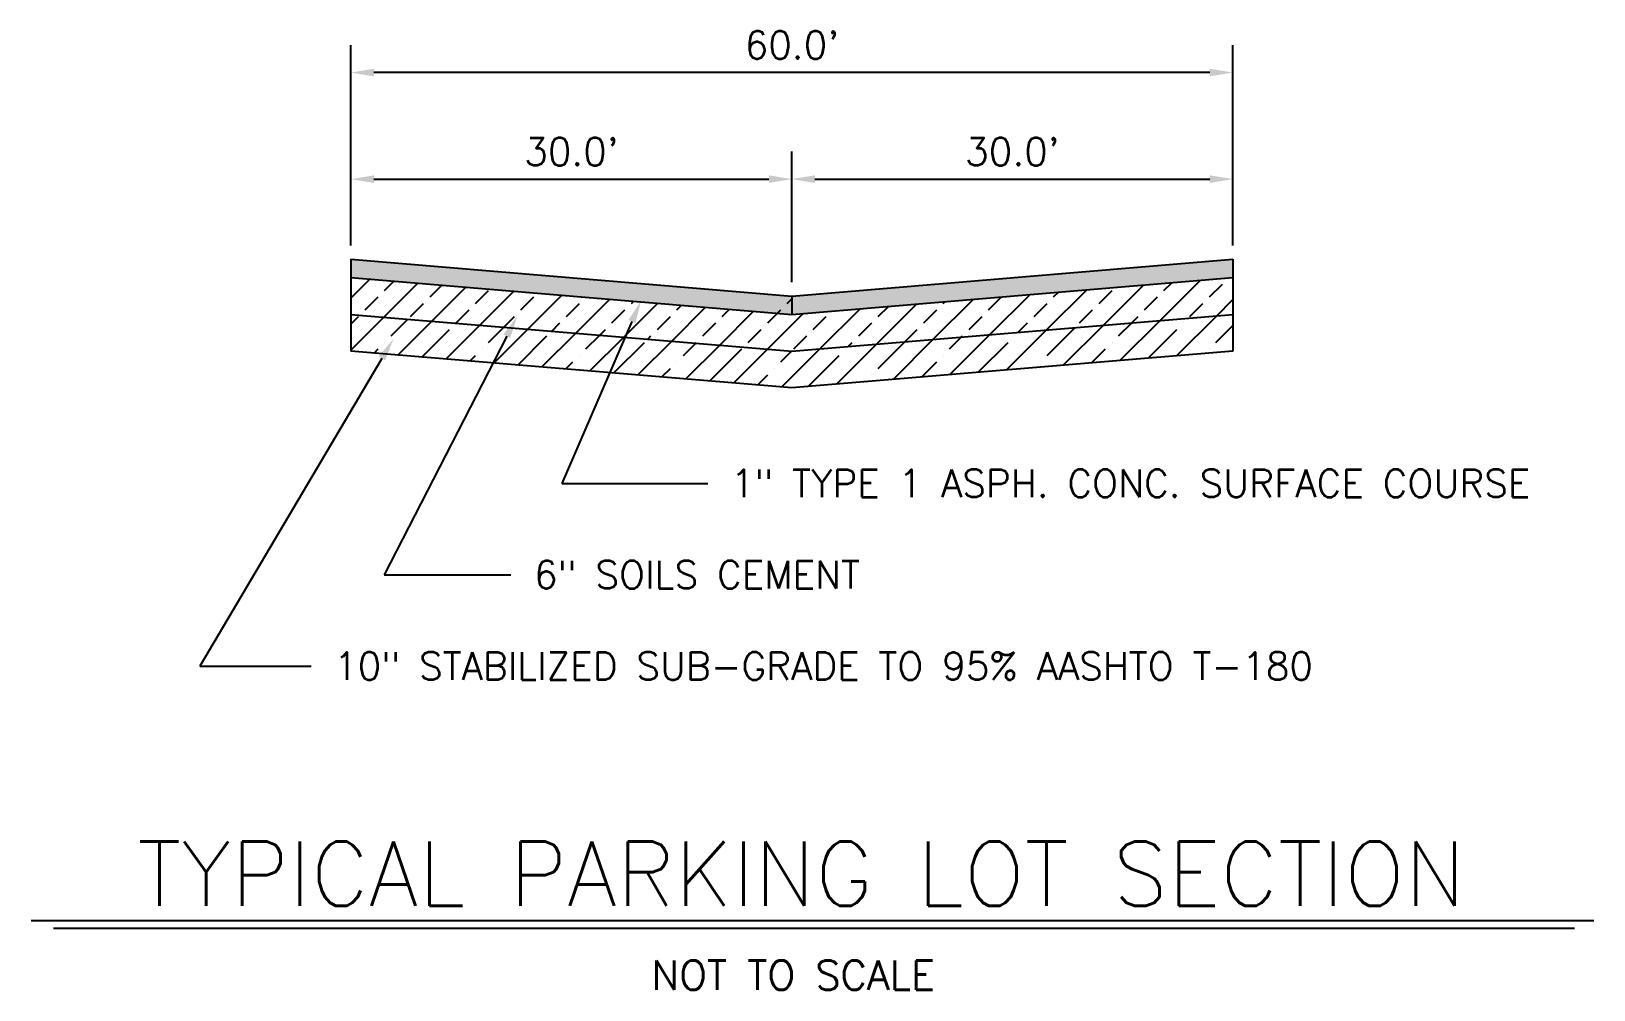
# Model space of a CAD drawing. Extents: x -8 to 34.5, y -4 to 22.1.
import ezdxf
from ezdxf.enums import TextEntityAlignment as Align

# ---------------------------------------------------------------- set-up
doc = ezdxf.new("R2010")
doc.units = 0
doc.layers.get('0').update_dxf_attribs({"linetype": 'CONTINUOUS'})
for name, color, linetype in [('FAT', 5, 'CONTINUOUS'), ('THIN', 1, 'CONTINUOUS'), ('XTHIN', 2, 'CONTINUOUS')]:
    doc.layers.add(name, color=color, linetype=linetype)
doc.styles.add('SIMPLEX', font='SIMPLEX')

# ---------------------------------------------------------------- blocks, each defined once
blk = doc.blocks.new('*X1')
for p, q in [((0.676358, 13.404281), (1.573437, 14.301359)), ((0.676358, 14.111387), (0.707107, 14.142136)), ((0.883883, 14.318912), (0.883883, 14.318912)), ((1.767767, 13.788582), (2.226151, 14.246967)), ((1.955788, 13.269497), (2.878865, 14.192574)), ((3.261216, 13.160711), (4.184293, 14.083788)), ((20.062713, 12.991646), (21.153622, 14.082555)), ((21.566757, 13.788582), (21.925012, 14.146837)), ((21.605492, 13.12021), (22.696401, 14.21112)), ((23.14827, 13.248775), (24.239179, 14.339684)), ((23.334524, 14.142136), (23.334524, 14.142136)), ((24.218407, 13.611806), (24.676358, 14.069757)), ((1.59099, 13.611806), (1.59099, 13.611806)), ((2.608502, 13.215104), (3.358757, 13.965359)), ((4.419417, 13.611806), (4.837007, 14.029395)), ((4.566644, 13.051926), (5.489721, 13.975002)), ((5.219358, 12.997533), (6.010408, 13.788582)), ((5.872072, 12.94314), (6.795149, 13.866217)), ((7.071068, 13.435029), (7.447863, 13.811824)), ((7.1775, 12.834354), (8.100577, 13.757431)), ((7.830214, 12.779961), (8.662058, 13.611806)), ((8.482928, 12.725569), (9.406005, 13.648645)), ((15.026019, 12.904699), (15.753898, 13.632578)), ((15.434378, 12.605951), (16.525287, 13.69686)), ((16.970563, 13.435029), (17.296676, 13.761142)), ((16.977157, 12.734516), (18.068066, 13.825425)), ((17.748546, 12.798798), (18.561553, 13.611806)), ((18.519935, 12.863081), (19.610844, 13.95399)), ((18.73833, 13.788582), (18.73833, 13.788582)), ((19.622213, 13.258252), (20.382233, 14.018272)), ((21.38998, 13.611806), (21.38998, 13.611806)), ((22.376881, 13.184493), (23.157747, 13.965359)), ((1.303074, 13.32389), (1.414214, 13.435029)), ((3.91393, 13.106318), (4.065864, 13.258252)), ((4.242641, 13.435029), (4.242641, 13.435029)), ((6.894291, 13.258252), (6.894291, 13.258252)), ((9.722718, 13.258252), (10.058719, 13.594253)), ((9.788356, 12.616783), (10.711433, 13.53986)), ((10.44107, 12.56239), (11.313708, 13.435029)), ((11.093784, 12.507997), (12.016861, 13.431074)), ((12.374369, 13.081475), (12.669575, 13.376681)), ((12.399212, 12.399212), (13.43973, 13.43973)), ((13.12021, 12.413104), (13.965359, 13.258252)), ((13.8916, 12.477386), (14.982509, 13.568295)), ((14.142136, 13.435029), (14.142136, 13.435029)), ((16.793786, 13.258252), (16.793786, 13.258252)), ((20.834103, 13.055928), (21.213203, 13.435029)), ((24.041631, 13.435029), (24.041631, 13.435029)), ((6.524786, 12.888747), (6.717514, 13.081475)), ((9.135642, 12.671176), (9.369165, 12.904699)), ((9.545942, 13.081475), (9.545942, 13.081475)), ((12.197592, 12.904699), (12.197592, 12.904699)), ((16.205767, 12.670233), (16.617009, 13.081475)), ((19.445436, 13.081475), (19.445436, 13.081475)), ((11.746498, 12.453604), (12.020815, 12.727922)), ((14.662989, 12.541669), (14.672466, 12.551145)), ((14.849242, 12.727922), (14.849242, 12.727922))]:
    blk.add_line(p, q)
blk = doc.blocks.new('*X0')
for p, q in [((0.676358, 14.818494), (1.191086, 15.333222)), ((0.676358, 13.404281), (2.496514, 15.224436)), ((1.59099, 15.026019), (1.8438, 15.278829)), ((2.828427, 14.849242), (3.149228, 15.170044)), ((2.878865, 14.192574), (3.801942, 15.115651)), ((4.065864, 14.672466), (4.419417, 15.026019)), ((4.184293, 14.083788), (5.10737, 15.006865)), ((5.489721, 13.975002), (6.412798, 14.898079)), ((18.068066, 13.825425), (19.158975, 14.916334)), ((19.610844, 13.95399), (20.701753, 15.044899)), ((19.79899, 14.849242), (19.930364, 14.980616)), ((21.036427, 14.672466), (21.38998, 15.026019)), ((21.153622, 14.082555), (22.244532, 15.173464)), ((22.696401, 14.21112), (23.78731, 15.302029)), ((22.804194, 15.026019), (23.015921, 15.237746)), ((24.041631, 14.849242), (24.395184, 15.202796)), ((1.06066, 14.495689), (1.414214, 14.849242)), ((2.298097, 14.318912), (2.65165, 14.672466)), ((3.535534, 14.142136), (3.889087, 14.495689)), ((5.303301, 14.495689), (5.656854, 14.849242)), ((6.540738, 14.318912), (6.894291, 14.672466)), ((6.795149, 13.866217), (7.718226, 14.789294)), ((7.778175, 14.142136), (8.131728, 14.495689)), ((8.100577, 13.757431), (9.023654, 14.680508)), ((8.308505, 14.672466), (8.37094, 14.734901)), ((9.406005, 13.648645), (10.329082, 14.571722)), ((9.545942, 14.495689), (9.676368, 14.626115)), ((10.711433, 13.53986), (11.63451, 14.462937)), ((10.783378, 14.318912), (10.981796, 14.51733)), ((12.020815, 14.142136), (12.374369, 14.495689)), ((12.551145, 14.672466), (12.676358, 14.797679)), ((13.43973, 13.43973), (14.530639, 14.530639)), ((14.982509, 13.568295), (16.073418, 14.659204)), ((15.026019, 14.318912), (15.302029, 14.594922)), ((16.263456, 14.142136), (16.617009, 14.495689)), ((16.525287, 13.69686), (17.616196, 14.787769)), ((16.793786, 14.672466), (16.844807, 14.723487)), ((18.031223, 14.495689), (18.384776, 14.849242)), ((19.26866, 14.318912), (19.622213, 14.672466)), ((20.506097, 14.142136), (20.85965, 14.495689)), ((22.273864, 14.495689), (22.627417, 14.849242)), ((23.5113, 14.318912), (23.864854, 14.672466)), ((24.239179, 14.339684), (24.676358, 14.776864)), ((0.676358, 14.111387), (0.883883, 14.318912)), ((4.837007, 14.029395), (5.126524, 14.318912)), ((6.142435, 13.92061), (6.363961, 14.142136)), ((9.015611, 13.965359), (9.369165, 14.318912)), ((10.253048, 13.788582), (10.606602, 14.142136)), ((12.016861, 13.431074), (12.987861, 14.402075)), ((13.258252, 13.965359), (13.611806, 14.318912)), ((14.495689, 13.788582), (14.849242, 14.142136)), ((17.500893, 13.965359), (17.854446, 14.318912)), ((18.839455, 13.889707), (19.091883, 14.142136)), ((21.925012, 14.146837), (22.097087, 14.318912)), ((7.447863, 13.811824), (7.601398, 13.965359)), ((8.753291, 13.703038), (8.838835, 13.788582)), ((10.058719, 13.594253), (10.076272, 13.611806)), ((11.490485, 13.611806), (11.844039, 13.965359)), ((12.727922, 13.435029), (13.081475, 13.788582)), ((14.21112, 13.504013), (14.318912, 13.611806)), ((15.753898, 13.632578), (16.086679, 13.965359)), ((17.296676, 13.761142), (17.324116, 13.788582))]:
    blk.add_line(p, q)

msp = doc.modelspace()

# ---------------------------------------------------------------- linework, layer by layer
for p, q in [((0.676358, 15.876116), (0.676358, 15.376116)), ((0.676358, 15.876116), (12.676358, 14.876116)), ((12.676358, 14.876116), (24.676358, 15.876116)), ((24.676358, 15.876116), (24.676358, 15.376116)), ((0.676358, 15.376116), (12.676358, 14.376116)), ((0.676358, 15.376116), (0.676358, 14.376116)), ((12.676358, 14.376116), (24.676358, 15.376116)), ((24.676358, 15.376116), (24.676358, 14.376116)), ((12.676358, 14.876116), (12.676358, 14.376116)), ((0.676358, 14.376116), (12.676358, 13.376116)), ((0.676358, 14.376116), (0.676358, 13.376116)), ((12.676358, 13.376116), (24.676358, 14.376116)), ((24.676358, 14.376116), (24.676358, 13.376116)), ((12.676358, 12.376116), (0.676358, 13.376116)), ((24.676358, 13.376116), (12.676358, 12.376116))]:
    msp.add_line(p, q)
for points in [[(0.676358, 15.876116), (0.676358, 15.376116), (12.676358, 14.876116), (12.676358, 14.376116)], [(12.676358, 14.876116), (12.676358, 14.376116), (24.676358, 15.876116), (24.676358, 15.376116)]]:
    msp.add_solid(points)
at = {"layer": 'THIN'}
for p, q in [((0.676358, 16.251116), (0.676358, 21.710243)), ((24.676358, 16.251116), (24.676358, 21.710243)), ((24.051358, 20.960243), (1.301358, 20.960243)), ((12.676358, 15.251116), (12.676358, 18.807749)), ((1.301358, 18.057749), (12.051358, 18.057749)), ((13.301358, 18.057749), (24.051358, 18.057749)), ((8.32429, 14.177651), (6.413536, 9.775274)), ((4.918136, 13.780626), (1.576045, 7.287421)), ((1.517171, 13.176336), (-3.434213, 4.799569)), ((6.413536, 9.775274), (10.387189, 9.775274)), ((1.576045, 7.287421), (5.031396, 7.287421)), ((-3.434213, 4.799569), (-0.410781, 4.799569))]:
    msp.add_line(p, q, dxfattribs=at)
for points in [[(1.301358, 20.856076), (1.301358, 21.06441), (0.676358, 20.960243)], [(24.051358, 20.856076), (24.051358, 21.06441), (24.676358, 20.960243)], [(1.301358, 17.953582), (1.301358, 18.161915), (0.676358, 18.057749)], [(12.051358, 17.953582), (12.051358, 18.161915), (12.676358, 18.057749)], [(13.301358, 17.953582), (13.301358, 18.161915), (12.676358, 18.057749)], [(24.051358, 17.953582), (24.051358, 18.161915), (24.676358, 18.057749)], [(8.419845, 14.136178), (8.228736, 14.219125), (8.57313, 14.750978)], [(5.010754, 13.732955), (4.825518, 13.828298), (5.204163, 14.336336)], [(1.606843, 13.123331), (1.427498, 13.22934), (1.835197, 13.714373)]]:
    msp.add_solid(points, dxfattribs=at)
at = {"layer": 'XTHIN'}
for p, q in [((-8.026035, -2.131059), (34.500979, -2.131059)), ((-7.416017, -2.340209), (33.978106, -2.340209))]:
    msp.add_line(p, q, dxfattribs=at)

# ---------------------------------------------------------------- block references
for name in ['*X0', '*X1']:
    msp.add_blockref(name, (0, 0), dxfattribs=at)

# ---------------------------------------------------------------- texts
at = {"style": 'SIMPLEX'}
for s, p in [("60.0'", (11.390644, 21.335243)), ("30.0'", (5.390644, 18.432749)), ("30.0'", (17.390644, 18.432749)), ('1" TYPE 1 ASPH. CONC. SURFACE COURSE', (11.012189, 9.400274)), ('6" SOILS CEMENT', (5.656396, 6.912421)), ('10" STABILIZED SUB-GRADE TO 95% AASHTO T-180', (0.214219, 4.424569))]:
    msp.add_text(s, height=0.75, dxfattribs=at).set_placement(p)
msp.add_text('NOT TO SCALE', height=0.8, dxfattribs=at).set_placement((12.714599, -4.013403), align=Align.CENTER)
at = {"layer": 'FAT', "style": 'SIMPLEX'}
msp.add_text('TYPICAL PARKING LOT SECTION', height=1.75, dxfattribs=at).set_placement((12.93551, -1.731043), align=Align.CENTER)

doc.saveas('drawing.dxf')
